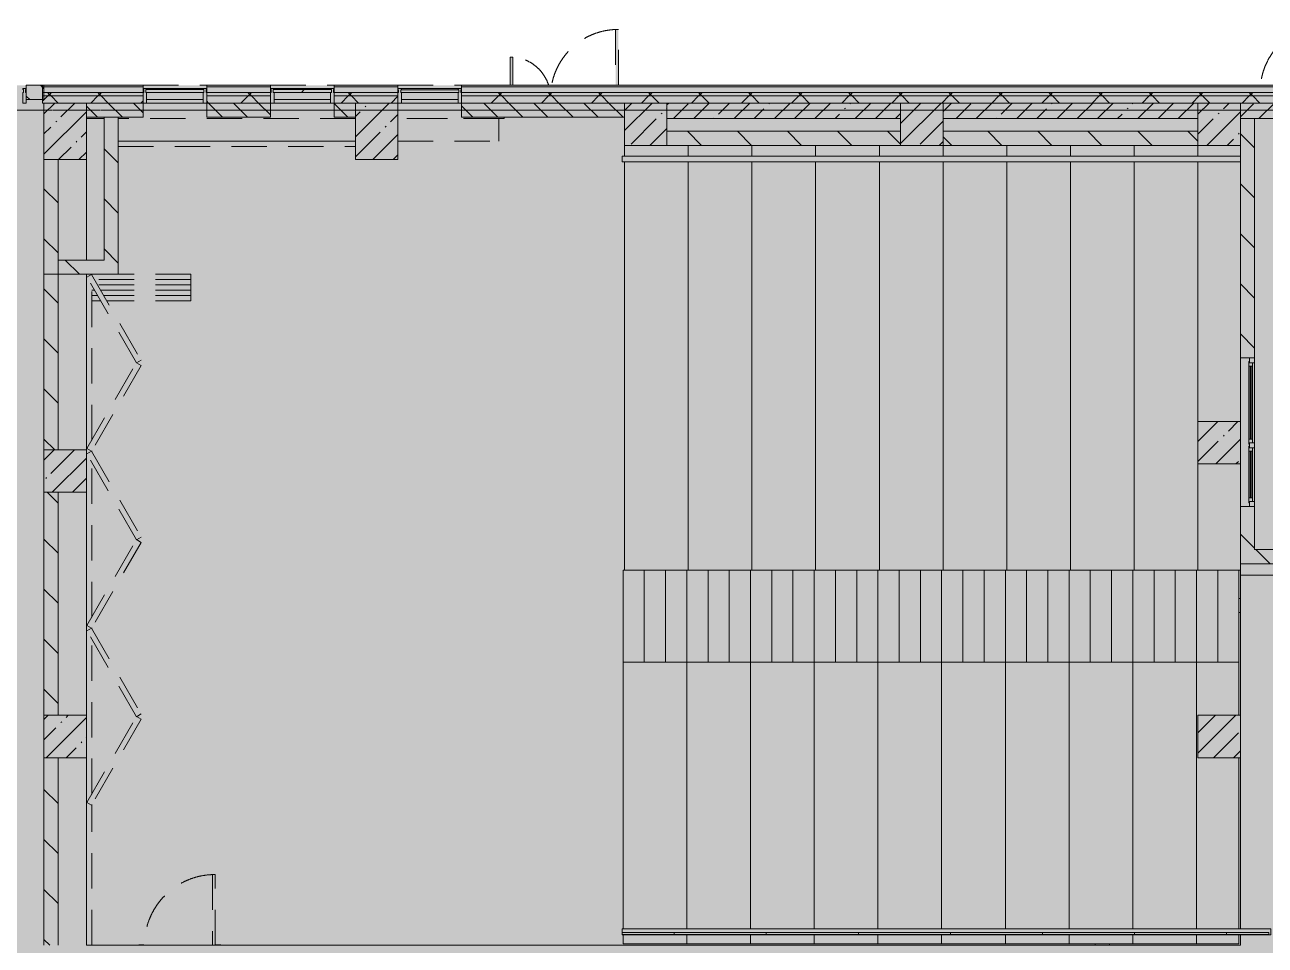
# Model space of a CAD drawing. Header units: millimetres. Extents: x -3917 to 185442, y -8553 to 29000.
# Drawn here: x 71872 to 89392, y 15201 to 28205 of the extents above; entities that cross this region are included whole.
import ezdxf

# ---------------------------------------------------------------- set-up
doc = ezdxf.new("R2010")
doc.units = ezdxf.units.MM
doc.linetypes.add('200_ШТРИХ__ш1_п0_6_', pattern=[800, 500, -300])
doc.linetypes.add('Осевая', pattern=[31.75, 6.35, -4.7625, 15.875, -4.7625])
doc.layers.add('A-DETL-GENF-1', color=7, linetype='Continuous', lineweight=9, true_color=0xc0c0c0, transparency=0.4)
for name, color, linetype, lineweight in [('A-DETL-MBND-1', 7, '200_ШТРИХ__ш1_п0_6_', 9), ('A-GLAZ-CURT-3', 7, 'Continuous', 5), ('A-WALL-4', 7, 'Continuous', 5), ('I-WALL-4', 7, 'Continuous', 5), ('S-COLS-4', 7, 'Continuous', 5), ('Оси', 7, 'Continuous', 9), ('Оси-2', 7, 'Осевая', 9)]:
    doc.layers.add(name, color=color, linetype=linetype, lineweight=lineweight)
for name, color, linetype, lineweight, true_color in [('A-FLOR-1', 7, 'Continuous', 5, 0xb7b7b7), ('A-GLAZ-3', 7, 'Continuous', 5, 0x737373), ('A-GLAZ-CURT-2', 7, 'Continuous', 5, 0x737373), ('A-GLAZ-CWMG-2', 7, 'Continuous', 5, 0x737373), ('A-WALL-5', 7, 'Continuous', 9, 0x737373), ('A-WALL-6', 7, 'Continuous', 5, 0x737373), ('A-WALL-PATT-1', 7, 'Continuous', 5, 0x787878), ('I-WALL-5', 7, 'Continuous', 5, 0x737373), ('S-COLS-3', 7, 'Continuous', 5, 0x737373), ('S-STRS-2', 7, 'Continuous', 5, 0x737373)]:
    doc.layers.add(name, color=color, linetype=linetype, lineweight=lineweight, true_color=true_color)
pattern_1 = [(45, (58431.5, 0), (-353.5534, 353.5534), []), (135, (58431.5, 0), (-353.5534, -353.5534), [])]
pattern_2 = [(135, (58431.52, 0), (-176.7767, -176.7767), [])]
pattern_3 = [(135, (58431.5, 0), (-353.5534, -353.5534), [])]

# ---------------------------------------------------------------- blocks, each defined once
blk = doc.blocks.new('BSC_Колонна _Прямоугольная - 600х800-24078684-2_10_1_птичка')
at = {"layer": 'S-COLS-4'}
h = blk.add_hatch(dxfattribs=at)
h.set_pattern_fill('FP_114', color=256, style=0, pattern_type=2)
h.set_pattern_definition([(45, (-14010, -26700), (-285.123, 285.123), []), (45, (-13724.88, -26700), (-285.123, 285.123), [504.031, -100.806, 16.764, -84.042])])
h.paths.add_polyline_path([(300, -400), (300, 400), (-300, 400), (-300, -400)])
at = {"layer": 'S-COLS-3'}
for p, q in [((300, 400), (-300, 400)), ((-300, 400), (-300, -400)), ((300, -400), (300, 400)), ((-300, -400), (300, -400))]:
    blk.add_line(p, q, dxfattribs=at)
blk = doc.blocks.new('BSC_Колонна _Прямоугольная - 600х600-23295697-2_10_1_птичка')
at = {"layer": 'S-COLS-4'}
h = blk.add_hatch(dxfattribs=at)
h.set_pattern_fill('FP_117', color=256, style=0, pattern_type=2)
h.set_pattern_definition([(45, (-14010, -18150), (-285.123, 285.123), []), (45, (-13724.88, -18150), (-285.123, 285.123), [504.031, -100.806, 16.764, -84.042])])
h.paths.add_polyline_path([(-300, -300), (300, -300), (300, 300), (-300, 300), (-300, -26)])
at = {"layer": 'S-COLS-3'}
for p, q in [((300, 300), (-300, 300)), ((-300, 300), (-300, -300)), ((300, -300), (300, 300)), ((-300, -300), (300, -300))]:
    blk.add_line(p, q, dxfattribs=at)
blk = doc.blocks.new('BSC_Колонна _Прямоугольная - 600х600-V101-2_10_1_птичка')
at = {"layer": 'S-COLS-4'}
h = blk.add_hatch(dxfattribs=at)
h.set_pattern_fill('FP_118', color=256, style=0, pattern_type=2)
h.set_pattern_definition([(45, (-14010, -21900), (-285.123, 285.123), []), (45, (-13724.88, -21900), (-285.123, 285.123), [504.031, -100.806, 16.764, -84.042])])
h.paths.add_polyline_path([(-300, -300), (300, -300), (300, 300), (-300, 300)])
at = {"layer": 'S-COLS-3'}
for p, q in [((300, 300), (-300, 300)), ((-300, 300), (-300, -300)), ((300, -300), (300, 300)), ((-300, -300), (300, -300))]:
    blk.add_line(p, q, dxfattribs=at)
blk = doc.blocks.new('BSC_Колонна _Прямоугольная - 600х600-V103-2_10_1_птичка')
at = {"layer": 'S-COLS-4'}
h = blk.add_hatch(dxfattribs=at)
h.set_pattern_fill('FP_120', color=256, style=0, pattern_type=2)
h.set_pattern_definition([(45, (-26110, -26800), (-285.123, 285.123), []), (45, (-25824.88, -26800), (-285.123, 285.123), [504.031, -100.806, 16.764, -84.042])])
h.paths.add_polyline_path([(-300, -300), (300, -300), (300, 300), (-300, 300)])
at = {"layer": 'S-COLS-3'}
for p, q in [((300, 300), (-300, 300)), ((-300, 300), (-300, -300)), ((300, -300), (300, 300)), ((-300, -300), (300, -300))]:
    blk.add_line(p, q, dxfattribs=at)
blk = doc.blocks.new('Прямоугольный импост - Импост структурный с накладкой - 190мм-22856075-2_10_1_птичка')
at = {"layer": 'A-GLAZ-CWMG-2'}
for p, q in [((0, 190), (-50, 190)), ((-50, 190), (-50, 40)), ((0, 40), (0, 190)), ((-50, 40), (-40, 40)), ((-40, 0), (-50, 0)), ((-50, 0), (-50, -17)), ((-40, 40), (-40, 0)), ((-10, 0), (-10, 40)), ((-10, 40), (0, 40)), ((0, 0), (-10, 0)), ((0, -17), (0, 0)), ((-50, -17), (0, -17))]:
    blk.add_line(p, q, dxfattribs=at)
blk = doc.blocks.new('Прямоугольный импост - Импост структурный с накладкой - 190мм-V107-2_10_1_птичка')
at = {"layer": 'A-GLAZ-CWMG-2'}
for p, q in [((0, 190), (-50, 190)), ((-50, 190), (-50, 40)), ((0, 40), (0, 188)), ((-50, 40), (-40, 40)), ((-40, 0), (-50, 0)), ((-50, 0), (-50, -17)), ((-40, 40), (-40, 0)), ((-10, 0), (-10, 40)), ((-10, 40), (0, 40)), ((0, 0), (-10, 0)), ((0, -17), (0, 0)), ((-50, -17), (0, -17))]:
    blk.add_line(p, q, dxfattribs=at)
blk = doc.blocks.new('Прямоугольный импост - Импост структурный с накладкой - 190мм-22856073-2_10_1_птичка')
at = {"layer": 'A-GLAZ-CWMG-2'}
for p, q in [((-50, 40), (-50, 190)), ((-50, 190), (0, 190)), ((0, 190), (0, 40)), ((-40, 40), (-50, 40)), ((-50, -17), (-50, 0)), ((-50, 0), (-40, 0)), ((-40, 0), (-40, 40)), ((-10, 40), (-10, 0)), ((0, 40), (-10, 40)), ((-10, 0), (0, 0)), ((0, 0), (0, -17)), ((0, -17), (-50, -17))]:
    blk.add_line(p, q, dxfattribs=at)
blk = doc.blocks.new('Системная панель - Стекло - 40мм-V124-2_10_1_птичка')
at = {"layer": 'A-GLAZ-CURT-3'}
h = blk.add_hatch(dxfattribs=at)
h.set_pattern_fill('FP_148', color=256, style=0, pattern_type=2)
h.set_pattern_definition([(45, (-17860.3, -26790), (-1414.21, 1414.21), [1000, -3000]), (45, (-18860.3, -27290), (-1414.21, 1414.21), [3000, -1000]), (45, (-16860.3, -27790), (-1414.21, 1414.21), [1000, -3000])])
h.paths.add_polyline_path([(-410, -40), (410, -40), (410, 0), (-410, 0)])
at = {"layer": 'A-GLAZ-CURT-2'}
for p, q in [((410, 0), (-410, 0)), ((-410, 0), (-410, -40)), ((-410, -40), (410, -40)), ((410, -40), (410, 0))]:
    blk.add_line(p, q, dxfattribs=at)
blk = doc.blocks.new('Системная панель - Стекло - 40мм-V125-2_10_1_птичка')
at = {"layer": 'A-GLAZ-CURT-2'}
for p, q in [((410, 0), (-410, 0)), ((-410, 0), (-410, -40)), ((-410, -40), (410, -40)), ((410, -40), (410, 0))]:
    blk.add_line(p, q, dxfattribs=at)
blk = doc.blocks.new('BSC_Колонна _Прямоугольная - 600х600-V136-2_10_1_птичка')
at = {"layer": 'S-COLS-4'}
h = blk.add_hatch(dxfattribs=at)
h.set_pattern_fill('FP_157', color=256, style=0, pattern_type=2)
h.set_pattern_definition([(45, (-30310, -26800), (-285.123, 285.123), []), (45, (-30024.88, -26800), (-285.123, 285.123), [504.031, -100.806, 16.764, -84.042])])
h.paths.add_polyline_path([(-300, -300), (300, -300), (300, 300), (-300, 300)])
at = {"layer": 'S-COLS-3'}
for p, q in [((300, 300), (-300, 300)), ((-300, 300), (-300, -300)), ((300, -300), (300, 300)), ((-300, -300), (300, -300))]:
    blk.add_line(p, q, dxfattribs=at)
blk = doc.blocks.new('Прямоугольный импост - Импост структурный с накладкой - 160мм Темный-33186089-2_10_1_птичка')
at = {"layer": 'A-GLAZ-CWMG-2'}
for p, q in [((16960, 27307), (17760, 27307)), ((16960, 27150), (17760, 27150))]:
    blk.add_line(p, q, dxfattribs=at)
blk = doc.blocks.new('110_Дверь_СКБ_1Ст_Внутренняя1 - Д-13 1100x2100h_кладовая-33288301-2_10_1_птичка')
at = {"layer": 'A-DETL-MBND-1'}
for points in [[(512, 113), (512, 1110), (472, 1110), (472, 113)], [(592, 113), (592, 118), (522, 113)]]:
    blk.add_hatch(color=256, dxfattribs=at).paths.add_polyline_path(points)
for p, q in [((472, 1110), (472, 113)), ((512, 1110), (472, 1110)), ((512, 113), (512, 1110)), ((-498, 118), (-568, 118)), ((592, 118), (522, 118))]:
    blk.add_line(p, q, dxfattribs=at)
blk.add_arc((512, 110), 1000, 90, 179.8021, dxfattribs=at)
blk = doc.blocks.new('DOR__перегородка__Прямоугольная - ТП-2_ Вн_ДПГ_9480х4200h_2-23998078-2_10_1_птичка')
at = {"layer": 'A-DETL-MBND-1'}
for p, q in [((3, -75), (1987, -75)), ((1982, -72), (2019, -7)), ((3194, -772), (1982, -72)), ((2019, -7), (3231, -707)), ((2137, -75), (4324, -75)), ((3230, -707), (4443, -7)), ((4480, -72), (3268, -772)), ((4443, -7), (4480, -72)), ((4474, -75), (4487, -75)), ((4481, -72), (4518, -7)), ((5693, -772), (4481, -72)), ((4518, -7), (5731, -707)), ((4637, -75), (6824, -75)), ((5730, -707), (6942, -7)), ((6980, -72), (5767, -772)), ((6942, -7), (6980, -72)), ((6974, -75), (6985, -75)), ((6979, -72), (7017, -7)), ((8192, -772), (6979, -72)), ((7017, -7), (8229, -707)), ((7135, -75), (9323, -75)), ((8229, -707), (9441, -7)), ((9479, -72), (8267, -772)), ((9105, -201), (9105, -75)), ((9180, -158), (9180, -75)), ((9255, -114), (9255, -75)), ((9330, -1474), (9330, -158)), ((9405, -1474), (9405, -114)), ((9441, -7), (9479, -72)), ((9473, -75), (9480, -75)), ((9105, -1474), (9105, -288)), ((9180, -1474), (9180, -244)), ((9255, -1474), (9255, -201)), ((9480, -1474), (9480, -450)), ((3231, -707), (3194, -772)), ((3268, -772), (3230, -707)), ((5731, -707), (5693, -772)), ((5767, -772), (5730, -707)), ((8229, -707), (8192, -772)), ((8267, -772), (8229, -707)), ((9105, -1474), (9480, -1474))]:
    blk.add_line(p, q, dxfattribs=at)
blk = doc.blocks.new('BSC_Колонна _Прямоугольная - 600х600-V155-2_10_1_птичка')
at = {"layer": 'S-COLS-4'}
h = blk.add_hatch(dxfattribs=at)
h.set_pattern_fill('FP_170', color=256, style=0, pattern_type=2)
h.set_pattern_definition([(45, (-22210, -26800), (-285.123, 285.123), []), (45, (-21924.88, -26800), (-285.123, 285.123), [504.031, -100.806, 16.764, -84.042])])
h.paths.add_polyline_path([(-300, -300), (300, -300), (300, 300), (-300, 300)])
at = {"layer": 'S-COLS-3'}
for p, q in [((300, 300), (-300, 300)), ((-300, 300), (-300, -300)), ((300, -300), (300, 300)), ((-300, -300), (300, -300))]:
    blk.add_line(p, q, dxfattribs=at)
blk = doc.blocks.new('Перекрытия 3 - Перекрытия 4-20977624-2_10_1_птичка')
at = {"layer": 'S-STRS-2'}
for p, q in [((21910, 26500), (21910, 26351)), ((22810, 26351), (22810, 26500)), ((23710, 26351), (23710, 26500)), ((24610, 26351), (24610, 26500)), ((25510, 26351), (25510, 26500)), ((26410, 26351), (26410, 26500)), ((27310, 26351), (27310, 26500)), ((28210, 26351), (28210, 26500)), ((29110, 26351), (29110, 26500)), ((30010, 26351), (30010, 26500)), ((21910, 26270), (21910, 20500)), ((22810, 20500), (22810, 26270)), ((23710, 20500), (23710, 26270)), ((24610, 20500), (24610, 26270)), ((25510, 20500), (25510, 26270)), ((26410, 20500), (26410, 26270)), ((27310, 20500), (27310, 26270)), ((28210, 20500), (28210, 26270)), ((29110, 20500), (29110, 26270)), ((30010, 22600), (30010, 26270)), ((30010, 20500), (30010, 22000)), ((22490, 20500), (21910, 20500)), ((23390, 20500), (22810, 20500)), ((24290, 20500), (23710, 20500)), ((25190, 20500), (24610, 20500)), ((26090, 20500), (25510, 20500)), ((26990, 20500), (26410, 20500)), ((27890, 20500), (27310, 20500)), ((28790, 20500), (28210, 20500)), ((29690, 20500), (29110, 20500)), ((30610, 20500), (30010, 20500))]:
    blk.add_line(p, q, dxfattribs=at)
blk = doc.blocks.new('110_Дверь_СКБ_1Ст_Наружная - ДН-2д_л__ Дверь из подвала ЛК _900 мм в свету_ 3300 фрамуга метал-22954314-2_10_1_птичка')
at = {"layer": 'A-DETL-MBND-1'}
blk.add_hatch(color=256, dxfattribs=at).paths.add_polyline_path([(489.5, 115), (489.5, 970), (449.5, 970), (449.5, 115)])
for p, q in [((489.5, 970), (449.5, 970)), ((449.5, 970), (449.5, 115)), ((489.5, 115), (489.5, 970))]:
    blk.add_line(p, q, dxfattribs=at)
blk.add_arc((489.5, 30), 940, 90, 174.73278, dxfattribs=at)
blk = doc.blocks.new('120_Окно_СКБ_2Ст - 120_Окно_СКБ_2Ст 2100х1800 _мал створка справа_-24235684-2_10_1_птичка')
at = {"layer": 'A-GLAZ-3'}
for p, q in [((-1050, 30), (-1050, 100)), ((-1050, 100), (-980, 100)), ((1050, 100), (-1050, 100)), ((-980, 30), (-1050, 30)), ((-1050, 30), (-1000, 30)), ((-980, 30), (-1000, 30)), ((-1000, 30), (-1000, 20)), ((-1000, 20), (170, 20)), ((170, 20), (-1000, 20)), ((-980, 100), (-980, 30)), ((150, 70), (-980, 70)), ((-980, 70), (-980, 30)), ((-930, 20), (-930, 70)), ((-930, 50), (100, 50)), ((100, 40), (-930, 40)), ((100, 20), (100, 70)), ((150, 30), (150, 100)), ((150, 100), (220, 100)), ((150, 30), (150, 70)), ((220, 30), (150, 30)), ((170, 30), (150, 30)), ((170, 30), (200, 30)), ((170, 20), (170, 30)), ((220, 30), (200, 30)), ((200, 30), (200, 20)), ((200, 20), (1000, 20)), ((1000, 20), (200, 20)), ((220, 100), (220, 30)), ((980, 70), (220, 70)), ((220, 70), (220, 30)), ((270, 20), (270, 70)), ((270, 50), (930, 50)), ((930, 40), (270, 40)), ((930, 20), (930, 70)), ((980, 30), (980, 100)), ((980, 100), (1050, 100)), ((980, 30), (980, 70)), ((1050, 30), (980, 30)), ((1000, 30), (980, 30)), ((1000, 30), (1050, 30)), ((1000, 20), (1000, 30)), ((1050, 100), (1050, 30))]:
    blk.add_line(p, q, dxfattribs=at)
blk = doc.blocks.new('BSC_Колонна _Прямоугольная - 600х800-V200-2_10_1_птичка')
at = {"layer": 'S-COLS-4'}
h = blk.add_hatch(dxfattribs=at)
h.set_pattern_fill('FP_212', color=256, style=0, pattern_type=2)
h.set_pattern_definition([(45, (-18410.26, -26700), (-285.123, 285.123), []), (45, (-18125.13, -26700), (-285.123, 285.123), [504.031, -100.806, 16.764, -84.042])])
h.paths.add_polyline_path([(-300, -400), (300, -400), (300, 400), (-300, 400)])
at = {"layer": 'S-COLS-3'}
for p, q in [((300, 400), (-300, 400)), ((-300, 400), (-300, -400)), ((300, -400), (300, 400)), ((-300, -400), (300, -400))]:
    blk.add_line(p, q, dxfattribs=at)
blk = doc.blocks.new('110_Дверь_СКБ_2Ст_Наружная - ДН-1_л_ Двухстворчатая 1450 х3300 _h_ в свету с верхним остеклением-23567691-2_10_1_птичка')
at = {"layer": 'A-DETL-MBND-1'}
for points in [[(784.5, 125), (784.5, 915), (744.5, 915), (744.5, 125)], [(-705.5, 125), (-705.5, 525), (-745.5, 525), (-745.5, 125)]]:
    blk.add_hatch(color=256, dxfattribs=at).paths.add_polyline_path(points)
for p, q in [((784.5, 915), (744.5, 915)), ((744.5, 915), (744.5, 125)), ((784.5, 125), (784.5, 915)), ((-745.5, 525), (-745.5, 125)), ((-705.5, 525), (-745.5, 525)), ((-705.5, 125), (-705.5, 525))]:
    blk.add_line(p, q, dxfattribs=at)
for centre, radius, start, end in [((784.5, -45), 960, 90, 169.73704), ((-745.5, -45), 570, 17.53545, 90)]:
    blk.add_arc(centre, radius, start, end, dxfattribs=at)
blk = doc.blocks.new('Системная панель - Стекло - 40мм-V213-2_10_1_птичка')
at = {"layer": 'A-GLAZ-CURT-2'}
for p, q in [((410, 0), (-410, 0)), ((-410, 0), (-410, -40)), ((-410, -40), (410, -40)), ((410, -40), (410, 0))]:
    blk.add_line(p, q, dxfattribs=at)
blk = doc.blocks.new('Перекрытия 2 - Перекрытия 4-32990152-2_10_1_птичка')
at = {"layer": 'S-STRS-2'}
for p, q in [((21910, 19180), (22510, 19180)), ((21910, 19180), (21910, 15411)), ((22810, 19180), (23410, 19180)), ((22810, 15411), (22810, 19180)), ((23710, 19180), (24310, 19180)), ((23710, 15411), (23710, 19180)), ((24610, 19180), (25210, 19180)), ((24610, 15411), (24610, 19180)), ((25510, 19180), (26110, 19180)), ((25510, 15411), (25510, 19180)), ((26410, 19180), (27010, 19180)), ((26410, 15411), (26410, 19180)), ((27310, 19180), (27910, 19180)), ((27310, 15411), (27310, 19180)), ((28210, 19180), (28810, 19180)), ((28210, 15411), (28210, 19180)), ((29110, 19180), (29710, 19180)), ((29110, 15411), (29110, 19180)), ((30010, 19180), (30610, 19180)), ((30010, 15411), (30010, 19180)), ((30610, 18430), (30610, 19180)), ((30610, 15411), (30610, 17830)), ((21910, 15330), (21910, 15200)), ((22810, 15200), (22810, 15330)), ((23710, 15200), (23710, 15330)), ((24610, 15200), (24610, 15330)), ((25510, 15200), (25510, 15330)), ((26410, 15200), (26410, 15330)), ((27310, 15200), (27310, 15330)), ((28210, 15200), (28210, 15330)), ((29110, 15200), (29110, 15330)), ((30010, 15200), (30010, 15330)), ((30610, 15200), (30610, 15330)), ((22810, 15200), (21910, 15200)), ((23710, 15200), (22810, 15200)), ((24610, 15200), (23710, 15200)), ((25510, 15200), (24610, 15200)), ((26410, 15200), (25510, 15200)), ((27310, 15200), (26410, 15200)), ((28210, 15200), (27310, 15200)), ((29110, 15200), (28210, 15200)), ((30010, 15200), (29110, 15200)), ((30610, 15200), (30010, 15200))]:
    blk.add_line(p, q, dxfattribs=at)
blk = doc.blocks.new('Стены наклон_ амфитеатр - Стены наклон_ амфитеатр-32992696-2_10_1_птичка')
at = {"layer": 'A-WALL-PATT-1'}
h = blk.add_hatch(dxfattribs=at)
h.set_pattern_fill('FP_233', color=256, style=0, pattern_type=2)
h.set_pattern_definition([(0, (26444.5, 15393.4), (0, 246.1), []), (90, (26444.5, 15393.4), (-1300, 8e-14), [])])
h.paths.add_polyline_path([(31010, 15354), (31010, 15381), (21879, 15381), (21879, 15354), (30993, 15354)])
at = {"layer": 'A-WALL-6'}
for p, q in [((31041, 15431), (21879, 15431)), ((21879, 15431), (21879, 15381)), ((31041, 15350), (31041, 15431)), ((21879, 15381), (31010, 15381)), ((21879, 15354), (21879, 15381)), ((21879, 15350), (21879, 15354)), ((31010, 15354), (21879, 15354)), ((31010, 15350), (21879, 15350)), ((31010, 15381), (31010, 15350)), ((31010, 15350), (31041, 15350))]:
    blk.add_line(p, q, dxfattribs=at)
blk = doc.blocks.new('Стены наклон_ амфитеатр1 - Стены наклон_ амфитеатр-33007412-2_10_1_птичка')
at = {"layer": 'A-WALL-6'}
for p, q in [((21879, 26351), (21879, 26270)), ((30610, 26351), (21879, 26351)), ((30610, 26270), (30610, 26351)), ((21879, 26270), (30610, 26270))]:
    blk.add_line(p, q, dxfattribs=at)
blk = doc.blocks.new('Зашивка приборов отопления12 - Зашивка приборов отопления-33278990-2_10_1_птичка')
at = {"layer": 'A-DETL-MBND-1'}
for p, q in [((37640, 23400), (34290, 23400)), ((34290, 23079), (37640, 23079)), ((37640, 23079), (34290, 23079)), ((34290, 23004), (37640, 23004))]:
    blk.add_line(p, q, dxfattribs=at)
blk = doc.blocks.new('Зашивка приборов отопления13 - Зашивка приборов отопления-33279120-2_10_1_птичка')
at = {"layer": 'A-DETL-MBND-1'}
for p, q in [((20136, 26880), (18710, 26880)), ((20136, 26560), (20136, 26880)), ((18710, 26560), (20136, 26560))]:
    blk.add_line(p, q, dxfattribs=at)
blk = doc.blocks.new('BSC_Колонна _Прямоугольная - 600х600-V254-2_10_1_птичка')
at = {"layer": 'S-COLS-4'}
h = blk.add_hatch(dxfattribs=at)
h.set_pattern_fill('FP_234', color=256, style=0, pattern_type=2)
h.set_pattern_definition([(45, (-30310, -18150), (-285.123, 285.123), []), (45, (-30024.88, -18150), (-285.123, 285.123), [504.031, -100.806, 16.764, -84.042])])
h.paths.add_polyline_path([(-300, -300), (300, -300), (300, 300), (-300, 300)])
at = {"layer": 'S-COLS-3'}
for p, q in [((300, 300), (-300, 300)), ((-300, 300), (-300, -300)), ((300, -300), (300, 300)), ((-300, -300), (300, -300))]:
    blk.add_line(p, q, dxfattribs=at)
blk = doc.blocks.new('BSC_Колонна _Прямоугольная - 600х600-V255-2_10_1_птичка')
at = {"layer": 'S-COLS-4'}
h = blk.add_hatch(dxfattribs=at)
h.set_pattern_fill('FP_235', color=256, style=0, pattern_type=2)
h.set_pattern_definition([(45, (-30310, -22300), (-285.123, 285.123), []), (45, (-30024.88, -22300), (-285.123, 285.123), [504.031, -100.806, 16.764, -84.042])])
h.paths.add_polyline_path([(-300, -300), (300, -300), (300, 300), (-300, 300)])
at = {"layer": 'S-COLS-3'}
for p, q in [((300, 300), (-300, 300)), ((-300, 300), (-300, -300)), ((300, -300), (300, 300)), ((-300, -300), (300, -300))]:
    blk.add_line(p, q, dxfattribs=at)

msp = doc.modelspace()

# ---------------------------------------------------------------- hatches: boundary and pattern name
at = {"layer": 'A-DETL-GENF-1'}
msp.add_hatch(color=256, dxfattribs=at).paths.add_polyline_path([(91606.5, -280), (97191.5, -280), (97191.5, 23777.7), (92291.5, 23777.7), (92291.5, 27350), (62283.5, 27350), (62283.5, 15358), (58163.5, 15358), (58163.5, -280), (90679, -280)])
at = {"layer": 'A-WALL-4'}
h = msp.add_hatch(dxfattribs=at)
h.set_pattern_fill('FP_125', color=256, style=0, pattern_type=2)
h.set_pattern_definition(pattern_2)
h.paths.add_polyline_path([(72128.6, 27150), (72141.5, 27150), (72141.5, 27350), (71891.8, 27350), (71891.8, 27150)])
h.paths.add_polyline_path([(62491.5, 27150), (62541.5, 27150), (62541.5, 27350), (62491.5, 27350), (62491.5, 27325.2)])
h = msp.add_hatch(dxfattribs=at)
h.set_pattern_fill('FP_115', color=256, style=0, pattern_type=2)
h.set_pattern_definition(pattern_1)
h.paths.add_polyline_path([(92141.5, 27200), (92141.5, 27250), (78041.8, 27250), (78041.8, 27200), (92070.3, 27200)])
h.paths.add_polyline_path([(74441.8, 27200), (75341.8, 27200), (75341.8, 27250), (74441.8, 27250)])
h.paths.add_polyline_path([(73056.1, 27200), (73541.8, 27200), (73541.8, 27250), (72120.5, 27250), (72120.5, 27200), (72128.6, 27200)])
h.paths.add_polyline_path([(76241.8, 27200), (77141.8, 27200), (77141.8, 27250), (76241.8, 27250)])
h = msp.add_hatch(dxfattribs=at)
h.set_pattern_fill('FP_115', color=256, style=0, pattern_type=2)
h.set_pattern_definition(pattern_1)
h.paths.add_polyline_path([(91606.5, 27100), (92041.5, 27100), (92041.5, 27200), (78041.8, 27200), (78041.8, 27100), (90679, 27100)])
h.paths.add_polyline_path([(72741.5, 27100), (73541.8, 27100), (73541.8, 27200), (72120.5, 27200), (72120.5, 27100), (72141.5, 27100)])
h.paths.add_polyline_path([(74441.8, 27100), (75341.8, 27100), (75341.8, 27200), (74441.8, 27200)])
h.paths.add_polyline_path([(76541.8, 27100), (77141.8, 27100), (77141.8, 27200), (76241.8, 27200), (76241.8, 27100)])
h = msp.add_hatch(dxfattribs=at)
h.set_pattern_fill('FP_125', color=256, style=0, pattern_type=2)
h.set_pattern_definition(pattern_2)
h.paths.add_polyline_path([(79548.8, 26900), (80341.5, 26900), (80341.5, 27100), (78041.8, 27100), (78041.8, 26900)])
h.paths.add_polyline_path([(72741.5, 26900), (73541.8, 26900), (73541.8, 27100), (72741.5, 27100), (72741.5, 26987.7)])
h.paths.add_polyline_path([(76241.8, 26900), (76541.8, 26900), (76541.8, 27100), (76241.8, 27100)])
h.paths.add_polyline_path([(74441.8, 26900), (75341.8, 26900), (75341.8, 27100), (74441.8, 27100)])
at = {"layer": 'I-WALL-4'}
h = msp.add_hatch(dxfattribs=at)
h.set_pattern_fill('FP_123', color=256, style=0, pattern_type=2)
h.set_pattern_definition([(45, (58431.5, 0), (-285.123, 285.123), []), (45, (58716.64, 0), (-285.123, 285.123), [504.031, -100.806, 16.764, -84.042])])
h.paths.add_polyline_path([(91441.5, 26880), (91441.5, 27100), (89041.5, 27100), (89041.5, 26880), (90679, 26880)])
h.paths.add_polyline_path([(88441.5, 26880), (88441.5, 27100), (84841.5, 27100), (84841.5, 26880)])
h.paths.add_polyline_path([(84241.5, 26880), (84241.5, 27100), (80941.5, 27100), (80941.5, 26880), (81403.8, 26880)])
h = msp.add_hatch(dxfattribs=at)
h.set_pattern_fill('FP_126', color=256, style=0, pattern_type=2)
h.set_pattern_definition(pattern_3)
h.paths.add_polyline_path([(73191.5, 24680), (73191.5, 26900), (72991.5, 26900), (72991.5, 24680)])
h = msp.add_hatch(dxfattribs=at)
h.set_pattern_fill('FP_126', color=256, style=0, pattern_type=2)
h.set_pattern_definition(pattern_3)
h.paths.add_polyline_path([(89241.5, 20790), (89241.5, 21400), (89041.5, 21400), (89041.5, 20790)])
h.paths.add_polyline_path([(89241.5, 23500), (89241.5, 26880), (89041.5, 26880), (89041.5, 23500)])
h = msp.add_hatch(dxfattribs=at)
h.set_pattern_fill('FP_126', color=256, style=0, pattern_type=2)
h.set_pattern_definition(pattern_3)
h.paths.add_polyline_path([(84241.5, 26500), (84241.5, 26700), (80941.5, 26700), (80941.5, 26500), (81403.8, 26500)])
h = msp.add_hatch(dxfattribs=at)
h.set_pattern_fill('FP_126', color=256, style=0, pattern_type=2)
h.set_pattern_definition(pattern_3)
h.paths.add_polyline_path([(88441.5, 26500), (88441.5, 26700), (84841.5, 26700), (84841.5, 26500)])
h = msp.add_hatch(dxfattribs=at)
h.set_pattern_fill('FP_126', color=256, style=0, pattern_type=2)
h.set_pattern_definition(pattern_3)
h.paths.add_polyline_path([(72341.8, 24680), (72341.8, 26300), (72141.8, 26300), (72141.8, 24680)])
h = msp.add_hatch(dxfattribs=at)
h.set_pattern_fill('FP_126', color=256, style=0, pattern_type=2)
h.set_pattern_definition(pattern_3)
h.paths.add_polyline_path([(72141.8, 15200), (72341.8, 15200), (72341.8, 17850), (72141.8, 17850), (72141.8, 15848.6)])
h.paths.add_polyline_path([(72141.8, 18450), (72341.8, 18450), (72341.8, 21600), (72141.8, 21600), (72141.8, 20476.2)])
h.paths.add_polyline_path([(72141.8, 22200), (72341.8, 22200), (72341.8, 26300), (72141.8, 26300), (72141.8, 25103.8)])
h = msp.add_hatch(dxfattribs=at)
h.set_pattern_fill('FP_126', color=256, style=0, pattern_type=2)
h.set_pattern_definition(pattern_3)
h.paths.add_polyline_path([(72991.5, 24680), (72991.5, 24880), (72341.8, 24880), (72341.8, 24680)])
h = msp.add_hatch(dxfattribs=at)
h.set_pattern_fill('FP_126', color=256, style=0, pattern_type=2)
h.set_pattern_definition(pattern_3)
h.paths.add_polyline_path([(91841.5, 20590), (91841.5, 20790), (89041.5, 20790), (89041.5, 20590), (90679, 20590)])

# ---------------------------------------------------------------- linework, layer by layer
at = {"layer": 'A-DETL-MBND-1'}
for p, q in [((73541.8, 27350), (74441.8, 27350)), ((75341.8, 27350), (76241.8, 27350)), ((77141.8, 27350), (78041.8, 27350)), ((73591.8, 27100), (74391.8, 27100)), ((74391.8, 27100), (73591.8, 27100)), ((75391.8, 27100), (76191.8, 27100)), ((76191.8, 27100), (75391.8, 27100)), ((77191.3, 27100), (77991.9, 27100)), ((77991.9, 27100), (77191.3, 27100)), ((72991.5, 26880), (72741.5, 26880)), ((76541.8, 26880), (73191.5, 26880)), ((78641.5, 26880), (77141.8, 26880)), ((78641.5, 26900), (78641.5, 26880)), ((89021.5, 20100), (89041.5, 20100)), ((89041.5, 19900), (89021.5, 19900)), ((86991.5, 15203), (86991.5, 15220)), ((87191.5, 15220), (87191.5, 15203))]:
    msp.add_line(p, q, dxfattribs=at)
at = {"layer": 'A-FLOR-1'}
for p, q in [((72741.8, 24880), (72741.8, 26500)), ((72741.8, 15200), (72741.8, 24680)), ((89041.5, 20590), (89041.5, 18450)), ((91691.5, 20429), (89041.5, 20429)), ((89041.5, 17850), (89041.5, 15430.8)), ((89041.5, 15350), (89041.5, 15200)), ((89041.5, 15203.4), (72741.6, 15203.4))]:
    msp.add_line(p, q, dxfattribs=at)
at = {"layer": 'A-WALL-5'}
for p, q in [((73541.8, 27330), (72120.5, 27330)), ((73541.8, 27250), (72120.5, 27250)), ((73541.8, 27200), (72120.5, 27200)), ((75341.8, 27330), (74441.8, 27330)), ((75341.8, 27250), (74441.8, 27250)), ((75341.8, 27200), (74441.8, 27200)), ((77141.8, 27330), (76241.8, 27330)), ((77141.8, 27250), (76241.8, 27250)), ((77141.8, 27200), (76241.8, 27200)), ((92271.5, 27330), (78041.8, 27330)), ((92191.5, 27250), (78041.8, 27250)), ((92141.5, 27200), (78041.8, 27200)), ((73541.8, 27100), (72741.5, 27100)), ((75341.8, 27100), (74441.8, 27100)), ((76541.8, 27100), (76241.8, 27100)), ((80341.5, 27100), (78041.8, 27100)), ((84241.5, 27100), (80941.5, 27100)), ((88441.5, 27100), (84841.5, 27100)), ((91441.5, 27100), (89041.5, 27100)), ((73191.5, 26900), (72991.5, 26900)), ((89241.5, 26880), (89041.5, 26880))]:
    msp.add_line(p, q, dxfattribs=at)
at = {"layer": 'A-WALL-6'}
for p, q in [((73541.8, 27350), (71891.8, 27350)), ((71891.8, 27350), (71891.8, 27150)), ((72120.5, 27350), (72120.5, 27100)), ((72141.5, 27150), (72141.5, 27350)), ((73541.8, 27100), (73541.8, 27350)), ((75341.8, 27350), (74441.8, 27350)), ((74441.8, 27350), (74441.8, 27100)), ((75341.8, 27100), (75341.8, 27350)), ((77141.8, 27350), (76241.8, 27350)), ((76241.8, 27350), (76241.8, 27100)), ((77141.8, 27100), (77141.8, 27350)), ((92291.5, 27350), (78041.8, 27350)), ((78041.8, 27350), (78041.8, 27100)), ((71891.8, 27150), (72141.5, 27150)), ((72120.5, 27100), (72141.5, 27100)), ((72741.5, 27100), (73541.8, 27100)), ((73541.8, 26900), (73541.8, 27100)), ((74441.8, 27100), (75341.8, 27100)), ((74441.8, 27100), (74441.8, 26900)), ((75341.8, 26900), (75341.8, 27100)), ((76241.8, 27100), (76541.8, 27100)), ((76241.8, 27100), (76241.8, 26900)), ((78041.8, 27100), (80341.5, 27100)), ((78041.8, 27100), (78041.8, 26900)), ((80941.5, 27100), (84241.5, 27100)), ((84841.5, 27100), (88441.5, 27100)), ((89041.5, 27100), (92041.5, 27100)), ((72741.5, 26900), (72991.5, 26900)), ((73191.5, 26900), (73541.8, 26900)), ((74441.8, 26900), (75341.8, 26900)), ((76241.8, 26900), (76541.8, 26900)), ((78041.8, 26900), (80341.5, 26900))]:
    msp.add_line(p, q, dxfattribs=at)
at = {"layer": 'I-WALL-5'}
for p, q in [((72991.5, 26900), (72991.5, 24880)), ((73191.5, 24680), (73191.5, 26900)), ((80941.5, 26880), (84241.5, 26880)), ((84841.5, 26880), (88441.5, 26880)), ((89241.5, 26880), (91441.5, 26880)), ((89241.5, 20790), (89241.5, 26880)), ((84241.5, 26700), (80941.5, 26700)), ((88441.5, 26700), (84841.5, 26700)), ((80941.5, 26500), (84241.5, 26500)), ((84841.5, 26500), (88441.5, 26500)), ((89041.5, 26500), (89041.5, 22600)), ((72141.8, 26300), (72141.8, 22200)), ((72341.8, 22200), (72341.8, 26300)), ((72991.5, 24880), (72341.8, 24880)), ((72141.8, 24680), (73191.5, 24680)), ((89041.5, 23500), (89241.5, 23500)), ((89041.5, 22000), (89041.5, 20590)), ((72141.8, 21600), (72141.8, 18450)), ((72341.8, 18450), (72341.8, 21600)), ((89241.5, 21400), (89041.5, 21400)), ((91841.5, 20790), (89241.5, 20790)), ((89041.5, 20590), (91841.5, 20590)), ((72141.8, 17850), (72141.8, 15200)), ((72341.8, 15200), (72341.8, 17850))]:
    msp.add_line(p, q, dxfattribs=at)
at = {"layer": 'S-STRS-2'}
for p, q in [((80321.5, 20500), (80321.5, 19200)), ((80321.5, 20500), (80341.5, 20500)), ((80321.5, 20500), (80321.5, 19200)), ((80621.5, 20500), (80621.5, 19200)), ((80621.5, 20500), (80621.5, 19200)), ((80921.5, 20500), (81221.5, 20500)), ((80921.5, 20500), (80921.5, 19200)), ((80921.5, 20500), (80921.5, 19200)), ((81221.5, 20500), (81241.5, 20500)), ((81221.5, 20500), (81221.5, 19200)), ((81221.5, 20500), (81221.5, 19200)), ((81521.5, 20500), (81521.5, 19200)), ((81521.5, 20500), (81521.5, 19200)), ((81821.5, 20500), (82121.5, 20500)), ((81821.5, 20500), (81821.5, 19200)), ((81821.5, 20500), (81821.5, 19200)), ((82121.5, 20500), (82141.5, 20500)), ((82121.5, 20500), (82121.5, 19200)), ((82121.5, 20500), (82121.5, 19200)), ((82421.5, 20500), (82421.5, 19200)), ((82421.5, 20500), (82421.5, 19200)), ((82721.5, 20500), (83021.5, 20500)), ((82721.5, 20500), (82721.5, 19200)), ((82721.5, 20500), (82721.5, 19200)), ((83021.5, 20500), (83041.5, 20500)), ((83021.5, 20500), (83021.5, 19200)), ((83021.5, 20500), (83021.5, 19200)), ((83321.5, 20500), (83321.5, 19200)), ((83321.5, 20500), (83321.5, 19200)), ((83621.5, 20500), (83921.5, 20500)), ((83621.5, 20500), (83621.5, 19200)), ((83621.5, 20500), (83621.5, 19200)), ((83921.5, 20500), (83941.5, 20500)), ((83921.5, 20500), (83921.5, 19200)), ((83921.5, 20500), (83921.5, 19200)), ((84221.5, 20500), (84221.5, 19200)), ((84221.5, 20500), (84221.5, 19200)), ((84521.5, 20500), (84821.5, 20500)), ((84521.5, 20500), (84521.5, 19200)), ((84521.5, 20500), (84521.5, 19200)), ((84821.5, 20500), (84841.5, 20500)), ((84821.5, 20500), (84821.5, 19200)), ((84821.5, 20500), (84821.5, 19200)), ((85121.5, 20500), (85121.5, 19200)), ((85121.5, 20500), (85121.5, 19200)), ((85421.5, 20500), (85721.5, 20500)), ((85421.5, 20500), (85421.5, 19200)), ((85421.5, 20500), (85421.5, 19200)), ((85721.5, 20500), (85741.5, 20500)), ((85721.5, 20500), (85721.5, 19200)), ((85721.5, 20500), (85721.5, 19200)), ((86021.5, 20500), (86021.5, 19200)), ((86021.5, 20500), (86021.5, 19200)), ((86321.5, 20500), (86621.5, 20500)), ((86321.5, 20500), (86321.5, 19200)), ((86321.5, 20500), (86321.5, 19200)), ((86621.5, 20500), (86641.5, 20500)), ((86621.5, 20500), (86621.5, 19200)), ((86621.5, 20500), (86621.5, 19200)), ((86921.5, 20500), (86921.5, 19200)), ((86921.5, 20500), (86921.5, 19200)), ((87221.5, 20500), (87521.5, 20500)), ((87221.5, 20500), (87221.5, 19200)), ((87221.5, 20500), (87221.5, 19200)), ((87521.5, 20500), (87541.5, 20500)), ((87521.5, 20500), (87521.5, 19200)), ((87521.5, 20500), (87521.5, 19200)), ((87821.5, 20500), (87821.5, 19200)), ((87821.5, 20500), (87821.5, 19200)), ((88121.5, 20500), (88421.5, 20500)), ((88121.5, 20500), (88121.5, 19200)), ((88121.5, 20500), (88121.5, 19200)), ((88421.5, 20500), (88441.5, 20500)), ((88421.5, 20500), (88421.5, 19200)), ((88421.5, 20500), (88421.5, 19200)), ((88721.5, 20500), (88721.5, 19200)), ((88721.5, 20500), (88721.5, 19200)), ((89021.5, 20500), (89021.5, 19200)), ((80921.5, 19200), (81221.5, 19200)), ((81821.5, 19200), (82121.5, 19200)), ((82721.5, 19200), (83021.5, 19200)), ((83621.5, 19200), (83921.5, 19200)), ((84521.5, 19200), (84821.5, 19200)), ((85421.5, 19200), (85721.5, 19200)), ((86321.5, 19200), (86621.5, 19200)), ((87221.5, 19200), (87521.5, 19200)), ((88121.5, 19200), (88421.5, 19200))]:
    msp.add_line(p, q, dxfattribs=at)
at = {"layer": 'Оси'}
msp.add_line((79791.5, 27000), (92291.5, 27000), dxfattribs=at)
at = {"layer": 'Оси-2'}
msp.add_line((68820.5, 27000), (79791.5, 27000), dxfattribs=at)

# ---------------------------------------------------------------- block references
at = {"layer": 'A-DETL-MBND-1'}
for name, p in [('110_Дверь_СКБ_2Ст_Наружная - ДН-1_л_ Двухстворчатая 1450 х3300 _h_ в свету с верхним остеклением-23567691-2_10_1_птичка', (79472, 27225)), ('110_Дверь_СКБ_1Ст_Наружная - ДН-2д_л__ Дверь из подвала ЛК _900 мм в свету_ 3300 фрамуга метал-22954314-2_10_1_птичка', (89772, 27235)), ('Зашивка приборов отопления12 - Зашивка приборов отопления-33278990-2_10_1_птичка', (38901.8, 3480)), ('Зашивка приборов отопления13 - Зашивка приборов отопления-33279120-2_10_1_птичка', (58431.5, 0)), ('110_Дверь_СКБ_1Ст_Внутренняя1 - Д-13 1100x2100h_кладовая-33288301-2_10_1_птичка', (74049, 15090))]:
    msp.add_blockref(name, p, dxfattribs=at)
at = {"layer": 'A-DETL-MBND-1', "rotation": 90.00000000000044}
msp.add_blockref('DOR__перегородка__Прямоугольная - ТП-2_ Вн_ДПГ_9480х4200h_2-23998078-2_10_1_птичка', (72741.5, 15200), dxfattribs=at)
at = {"layer": 'A-GLAZ-3', "rotation": 269.9999999999999}
msp.add_blockref('120_Окно_СКБ_2Ст - 120_Окно_СКБ_2Ст 2100х1800 _мал створка справа_-24235684-2_10_1_птичка', (89141.5, 22450), dxfattribs=at)
at = {"layer": 'A-GLAZ-CURT-2'}
for name, p in [('Системная панель - Стекло - 40мм-V213-2_10_1_птичка', (73991.8, 27290)), ('Системная панель - Стекло - 40мм-V124-2_10_1_птичка', (75791.8, 27290)), ('Системная панель - Стекло - 40мм-V125-2_10_1_птичка', (77591.8, 27288.3))]:
    msp.add_blockref(name, p, dxfattribs=at)
at = {"layer": 'A-GLAZ-CWMG-2', "extrusion": (0, 0, -1), "rotation": 180}
for p in [(-71891.8, 27290), (-74441.8, 27290), (-76241.8, 27290), (-78041.8, 27288.3)]:
    msp.add_blockref('Прямоугольный импост - Импост структурный с накладкой - 190мм-22856073-2_10_1_птичка', p, dxfattribs=at)
at = {"layer": 'A-GLAZ-CWMG-2', "rotation": 180}
for name, p in [('Прямоугольный импост - Импост структурный с накладкой - 190мм-22856075-2_10_1_птичка', (73541.8, 27290)), ('Прямоугольный импост - Импост структурный с накладкой - 190мм-22856075-2_10_1_птичка', (75341.8, 27290)), ('Прямоугольный импост - Импост структурный с накладкой - 190мм-V107-2_10_1_птичка', (77141.8, 27288.3))]:
    msp.add_blockref(name, p, dxfattribs=at)
at = {"layer": 'A-GLAZ-CWMG-2'}
for p in [(56631.5, 0), (58431.5, 0), (60231.5, -1.7)]:
    msp.add_blockref('Прямоугольный импост - Импост структурный с накладкой - 160мм Темный-33186089-2_10_1_птичка', p, dxfattribs=at)
at = {"layer": 'A-WALL-6'}
for name in ['Стены наклон_ амфитеатр1 - Стены наклон_ амфитеатр-33007412-2_10_1_птичка', 'Стены наклон_ амфитеатр - Стены наклон_ амфитеатр-32992696-2_10_1_птичка']:
    msp.add_blockref(name, (58431.5, 0), dxfattribs=at)
at = {"layer": 'S-COLS-3'}
for name, p in [('BSC_Колонна _Прямоугольная - 600х800-24078684-2_10_1_птичка', (72441.5, 26700)), ('BSC_Колонна _Прямоугольная - 600х800-V200-2_10_1_птичка', (76841.8, 26700)), ('BSC_Колонна _Прямоугольная - 600х600-V155-2_10_1_птичка', (80641.5, 26800)), ('BSC_Колонна _Прямоугольная - 600х600-V103-2_10_1_птичка', (84541.5, 26800)), ('BSC_Колонна _Прямоугольная - 600х600-V136-2_10_1_птичка', (88741.5, 26800)), ('BSC_Колонна _Прямоугольная - 600х600-V255-2_10_1_птичка', (88741.5, 22300)), ('BSC_Колонна _Прямоугольная - 600х600-V101-2_10_1_птичка', (72441.5, 21900)), ('BSC_Колонна _Прямоугольная - 600х600-23295697-2_10_1_птичка', (72441.5, 18150)), ('BSC_Колонна _Прямоугольная - 600х600-V254-2_10_1_птичка', (88741.5, 18150))]:
    msp.add_blockref(name, p, dxfattribs=at)
at = {"layer": 'S-STRS-2'}
for name, p in [('Перекрытия 3 - Перекрытия 4-20977624-2_10_1_птичка', (58431.5, 0)), ('Перекрытия 2 - Перекрытия 4-32990152-2_10_1_птичка', (58411.5, 20))]:
    msp.add_blockref(name, p, dxfattribs=at)

doc.saveas('drawing.dxf')
